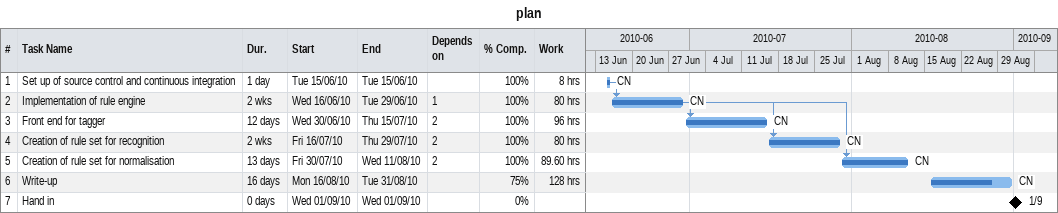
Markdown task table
plan

| ID | Task | Duration | Start | Finish | Predecessors | Resources | % complete | Work (h) |
|---|---|---|---|---|---|---|---|---|
| 1 | Set up of source control and continuous integration | 1d | 2010-06-15 | 2010-06-15 |  | CN | 100 | 8 |
| 2 | Implementation of rule engine | 2w | 2010-06-16 | 2010-06-29 | 1 | CN | 100 | 80 |
| 3 | Front end for tagger | 12d | 2010-06-30 | 2010-07-15 | 2 | CN | 100 | 96 |
| 4 | Creation of rule set for recognition | 2w | 2010-07-16 | 2010-07-29 | 2 | CN | 100 | 80 |
| 5 | Creation of rule set for normalisation | 13d | 2010-07-30 | 2010-08-11 | 2 | CN | 100 | 89.60 |
| 6 | Write-up | 16d | 2010-08-16 | 2010-08-31 |  | CN | 75 | 128 |
| 7 | Hand in | 0d | 2010-09-01 | 2010-09-01 |  |  | 0 |  |
